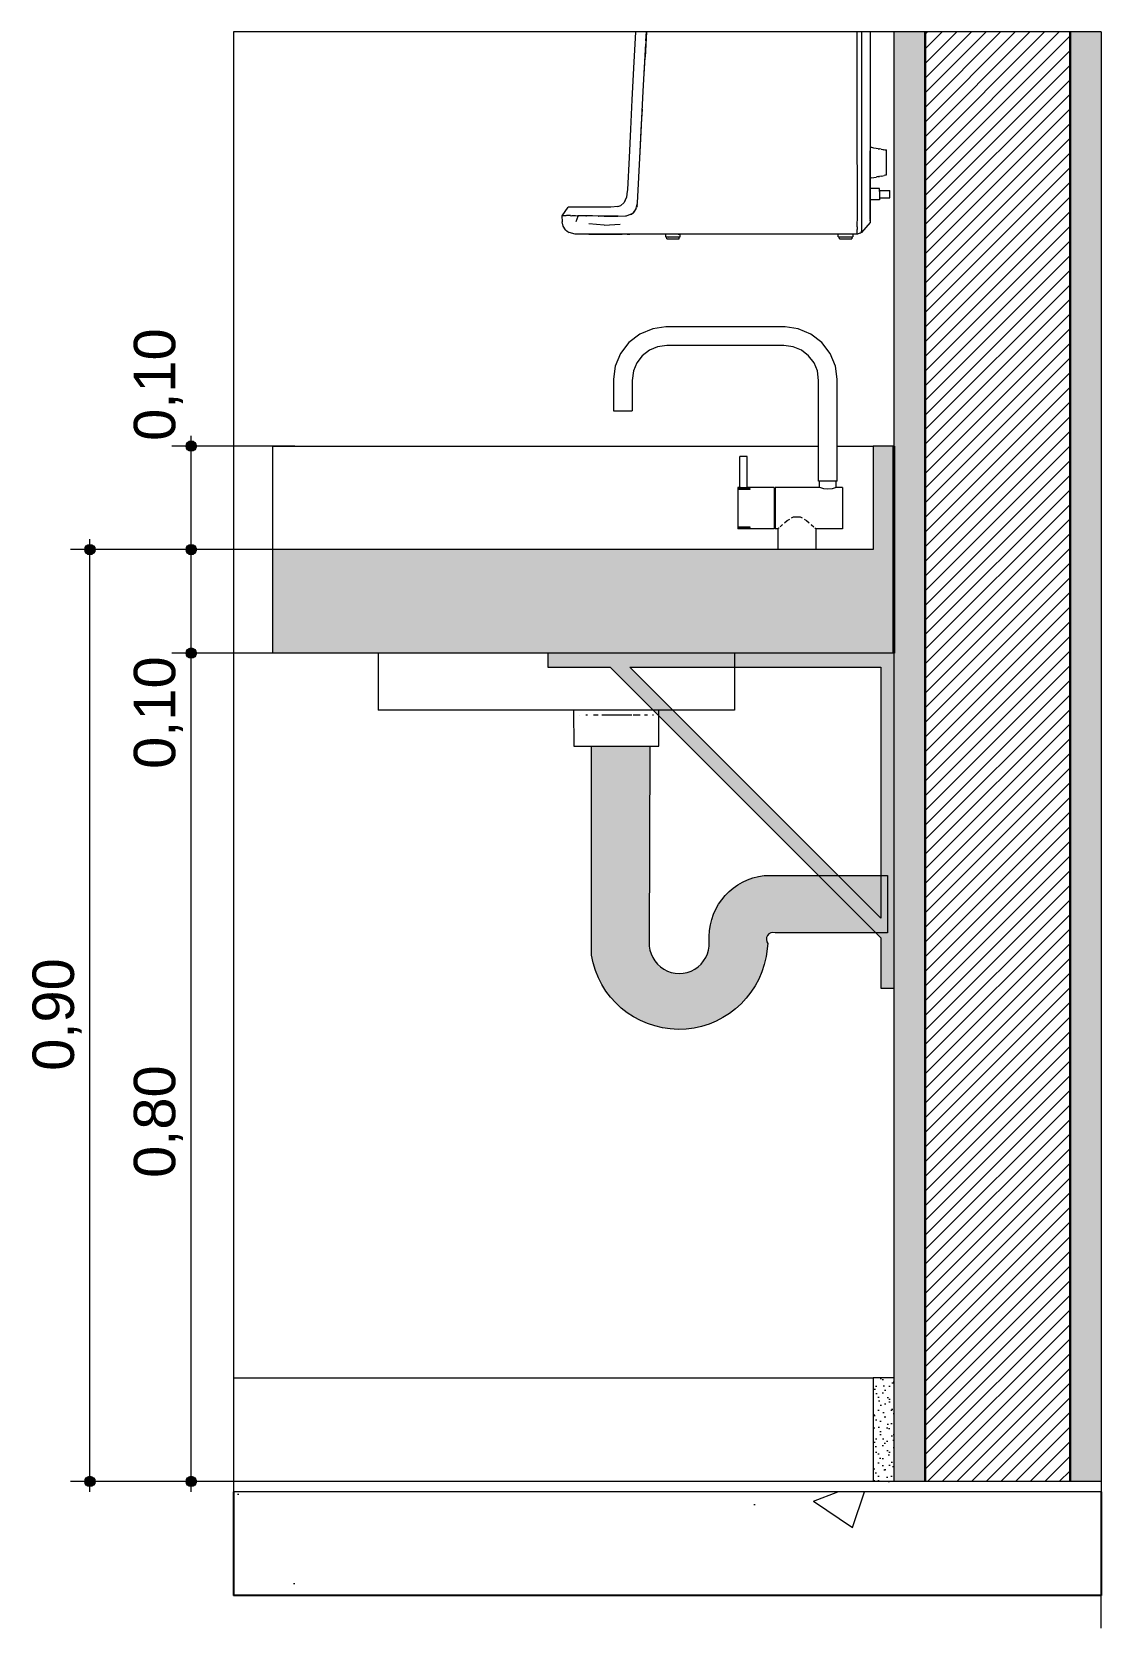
# Model space of a CAD drawing. Header units: metres. Extents: x -1.1 to 45.1, y -1 to 1.8.
# Drawn here: x 38.53 to 39.562, y -0.992 to 0.55 of the extents above; entities that cross this region are included whole.
import ezdxf

# ---------------------------------------------------------------- set-up
doc = ezdxf.new("R2010")
doc.units = ezdxf.units.M
doc.header["$MEASUREMENT"] = 0
for name, color, linetype, lineweight, true_color in [('01_BPC.205de Vista Bancada_23_COTAS EXECUTIVO.EXEC_Caneta_No__25', 7, 'Continuous', 13, 0x982312), ('01_BPC.205de Vista Bancada_23_EQUIPAMENTOS.ARQ_Caneta_No__95', 7, 'Continuous', 0, 0xaeaeae), ('01_BPC.205de Vista Bancada_23_LAJES.EST_Caneta_No__254', 7, 'Continuous', 0, 0xd1c9ad), ('01_BPC.205de Vista Bancada_23_LAJES.EST_Caneta_No__97', 7, 'Continuous', 13, 0x6b6b6b), ('01_BPC.205de Vista Bancada_23_LOUCAS-METAIS.ARQ_Caneta_No__19', 7, 'Continuous', 0, 0xe9e9e9), ('01_BPC.205de Vista Bancada_23_LOUCAS-METAIS.ARQ_Caneta_No__95', 7, 'Continuous', 0, 0xaeaeae), ('01_BPC.205de Vista Bancada_23_LOUCAS-METAIS.ARQ_Caneta_No__96', 7, 'Continuous', 0, 0xb6b6b6), ('01_BPC.205de Vista Bancada_23_LOUCAS-METAIS.ARQ_Caneta_No__97', 7, 'Continuous', 13, 0x6b6b6b), ('01_BPC.205de Vista Bancada_23_PAREDE CONSTRUIR_Caneta_No__95', 7, 'Continuous', 0, 0xaeaeae), ('01_BPC.205de Vista Bancada_23_PISO - Rodapé_Caneta_No__95', 7, 'Continuous', 0, 0xaeaeae), ('01_BPC.205de Vista Bancada_23_PISO - Rodapé_Caneta_No__97', 7, 'Continuous', 13, 0x6b6b6b)]:
    doc.layers.add(name, color=color, linetype=linetype, lineweight=lineweight, true_color=true_color)
for name, color, linetype, lineweight in [('01_BPC.205de Vista Bancada_23_LAJES.EST_Caneta_No__241', 7, 'Continuous', 13), ('01_BPC.205de Vista Bancada_23_LAJES.EST_Caneta_No__4', 7, 'Continuous', 25), ('01_BPC.205de Vista Bancada_23_LAJES.EST_Caneta_No__7', 7, 'Continuous', 13), ('01_BPC.205de Vista Bancada_23_LOUCAS-METAIS.ARQ_Caneta_No__1', 7, 'Continuous', 40), ('01_BPC.205de Vista Bancada_23_LOUCAS-METAIS.ARQ_Caneta_No__5', 7, 'Continuous', 20), ('01_BPC.205de Vista Bancada_23_PAREDE CONSTRUIR_Caneta_No__241', 7, 'Continuous', 13), ('01_BPC.205de Vista Bancada_23_PAREDE CONSTRUIR_Caneta_No__3', 7, 'Continuous', 30), ('01_BPC.205de Vista Bancada_23_PISO - Rodapé_Caneta_No__11', 7, 'Continuous', 5)]:
    doc.layers.add(name, color=color, linetype=linetype, lineweight=lineweight)
doc.layers.add('01_BPC.205de Vista Bancada_23_PAREDE CONSTRUIR', color=7, linetype='Continuous')
doc.styles.add('GENERATED_STYLE_1', font='arial.ttf')
pattern_1 = [(45, (72.161979, -0.830232), (-0.006363961, 0.006363961), [0, -0.006, 0, -0.009]), (110, (72.181979, -0.830232), (0.0084572336, 0.0030781813), [0, -0.0044, 0, -0.0076])]

msp = doc.modelspace()

# ---------------------------------------------------------------- hatches: boundary and pattern name
at = {"layer": '01_BPC.205de Vista Bancada_23_COTAS EXECUTIVO.EXEC_Caneta_No__25', "linetype": 'Continuous', "lineweight": 13, "true_color": 0x982312}
for points in [[(38.6787, 0.1498), (38.6791, 0.1479), (38.6802, 0.1462), (38.6818, 0.1451), (38.6837, 0.1448), (38.6856, 0.1451), (38.6873, 0.1462), (38.6883, 0.1479), (38.6887, 0.1498), (38.6883, 0.1517), (38.6873, 0.1533), (38.6856, 0.1544), (38.6837, 0.1548), (38.6818, 0.1544), (38.6802, 0.1533), (38.6791, 0.1517)], [(38.5809, 0.0498), (38.5813, 0.0479), (38.5824, 0.0462), (38.584, 0.0451), (38.5859, 0.0448), (38.5878, 0.0451), (38.5894, 0.0462), (38.5905, 0.0479), (38.5909, 0.0498), (38.5905, 0.0517), (38.5894, 0.0533), (38.5878, 0.0544), (38.5859, 0.0548), (38.584, 0.0544), (38.5824, 0.0533), (38.5813, 0.0517)], [(38.6787, 0.0498), (38.6791, 0.0479), (38.6802, 0.0462), (38.6818, 0.0451), (38.6837, 0.0448), (38.6856, 0.0451), (38.6873, 0.0462), (38.6883, 0.0479), (38.6887, 0.0498), (38.6883, 0.0517), (38.6873, 0.0533), (38.6856, 0.0544), (38.6837, 0.0548), (38.6818, 0.0544), (38.6802, 0.0533), (38.6791, 0.0517)], [(38.6787, -0.0502), (38.6791, -0.0521), (38.6802, -0.0538), (38.6818, -0.0549), (38.6837, -0.0552), (38.6856, -0.0549), (38.6873, -0.0538), (38.6883, -0.0521), (38.6887, -0.0502), (38.6883, -0.0483), (38.6873, -0.0467), (38.6856, -0.0456), (38.6837, -0.0452), (38.6818, -0.0456), (38.6802, -0.0467), (38.6791, -0.0483)], [(38.5809, -0.8502), (38.5813, -0.8521), (38.5824, -0.8538), (38.584, -0.8549), (38.5859, -0.8552), (38.5878, -0.8549), (38.5894, -0.8538), (38.5905, -0.8521), (38.5909, -0.8502), (38.5905, -0.8483), (38.5894, -0.8467), (38.5878, -0.8456), (38.5859, -0.8452), (38.584, -0.8456), (38.5824, -0.8467), (38.5813, -0.8483)], [(38.6787, -0.8502), (38.6791, -0.8521), (38.6802, -0.8538), (38.6818, -0.8549), (38.6837, -0.8552), (38.6856, -0.8549), (38.6873, -0.8538), (38.6883, -0.8521), (38.6887, -0.8502), (38.6883, -0.8483), (38.6873, -0.8467), (38.6856, -0.8456), (38.6837, -0.8452), (38.6818, -0.8456), (38.6802, -0.8467), (38.6791, -0.8483)]]:
    msp.add_hatch(color=24, dxfattribs=at).paths.add_polyline_path(points)
at = {"layer": '01_BPC.205de Vista Bancada_23_LAJES.EST_Caneta_No__254', "linetype": 'Continuous', "lineweight": 0, "true_color": 0xd1c9ad}
h = msp.add_hatch(dxfattribs=at)
h.set_pattern_fill('Haie_OD_0017', color=9, style=0, pattern_type=2)
h.set_pattern_definition([(45, (72.16198, -0.35023), (-0.159099, 0.159099), [0, -0.15, 0, -0.225]), (110, (72.66198, -0.35023), (0.2114308, 0.0769545), [0, -0.11, 0, -0.19])])
h.paths.add_polyline_path([(38.7244, -0.8602), (39.5623, -0.8602), (39.5623, -0.8502), (38.7244, -0.8502)])
at = {"layer": '01_BPC.205de Vista Bancada_23_LAJES.EST_Caneta_No__97', "linetype": 'Continuous', "lineweight": 13, "true_color": 0x6b6b6b}
h = msp.add_hatch(dxfattribs=at)
h.set_pattern_fill('AR_CONC_0017', color=251, style=0, pattern_type=2)
h.set_pattern_definition([(50, (72.162, -0.85023), (-0.546554, 0.047817), [0.05715, -0.62865]), (355, (72.162, -0.85023), (-0.10573, 0.573171), [0.04572, -0.502922]), (100.4514, (72.2075, -0.8542), (0.440824, 0.525353), [0.04857, -0.534271]), (46.1842, (72.162, -0.6978), (-0.813237, 0.126127), [0.085725, -0.942975]), (96.6356, (72.22975, -0.70834), (0.712212, 0.742278), [0.072855, -0.801407]), (351.1842, (72.162, -0.6978), (0.712212, 0.742278), [0.06858, -0.75438]), (21, (72.2382, -0.73593), (-0.454843, 0.3067956), [0.05715, -0.62865]), (326, (72.2382, -0.73593), (0.185406, 0.552564), [0.04572, -0.50292]), (71.4514, (72.2761, -0.7615), (0.640249, 0.245768), [0.04857, -0.53427]), (37.5, (72.16198, -0.85023), (0.0092658, 0.2536651), [0, -0.496824, 0, -0.51054, 0, -0.504825]), (7.5, (72.16198, -0.85023), (0.200459, 0.3005417), [0, -0.291084, 0, -0.485394, 0, -0.192405]), (327.5, (71.99205, -0.85023), (-0.4067718, 0.0171862), [0, -0.1905, 0, -0.59436, 0, -0.78867]), (317.5, (71.91585, -0.85023), (0.4443875, 0.0762795), [0, -0.24765, 0, -0.394716, 0, -0.56007])])
h.paths.add_polyline_path([(38.7244, -0.8602), (38.7244, -0.9602), (39.5623, -0.9602), (39.5623, -0.8602)])
at = {"layer": '01_BPC.205de Vista Bancada_23_LOUCAS-METAIS.ARQ_Caneta_No__19', "linetype": 'Continuous', "lineweight": 0, "true_color": 0x747474}
msp.add_hatch(color=8, dxfattribs=at).paths.add_polyline_path([(39.0702, -0.3418, 0.84251), (39.2388, -0.3432), (39.2405, -0.3307, -0.731296), (39.2475, -0.3202), (39.3562, -0.3202), (39.3562, -0.2648), (39.2488, -0.2648), (39.237, -0.2649, 0.37921), (39.184, -0.3237), (39.184, -0.3291, -1.047804), (39.1259, -0.3291), (39.1267, -0.1402), (39.0702, -0.1405)])
at = {"layer": '01_BPC.205de Vista Bancada_23_LOUCAS-METAIS.ARQ_Caneta_No__95', "linetype": 'Continuous', "lineweight": 0, "true_color": 0x797979}
h = msp.add_hatch(color=8, dxfattribs=at)
h.paths.add_polyline_path([(39.3626, -0.0638), (39.3626, -0.0502), (39.0281, -0.0502), (39.0281, -0.0638), (39.0881, -0.0638), (39.3495, -0.3252), (39.3495, -0.3738), (39.3626, -0.3738)])
h.paths.add_polyline_path([(39.3495, -0.0638), (39.3495, -0.306), (39.1073, -0.0638)], flags=0)
at = {"layer": '01_BPC.205de Vista Bancada_23_LOUCAS-METAIS.ARQ_Caneta_No__97', "linetype": 'Continuous', "lineweight": 13, "true_color": 0x6b6b6b}
h = msp.add_hatch(dxfattribs=at)
h.set_pattern_fill('cut_stone_0017', color=251, style=0, pattern_type=2)
h.set_pattern_definition(pattern_1)
h.paths.add_polyline_path([(38.7623, 0.0498), (38.7623, -0.0502), (39.3623, -0.0502), (39.3623, 0.1498), (39.3423, 0.1498), (39.3423, 0.0498)])
at = {"layer": '01_BPC.205de Vista Bancada_23_PAREDE CONSTRUIR', "linetype": 'Continuous', "lineweight": 0, "true_color": 0xffffff}
for points in [[(39.3923, 0.5498), (39.3623, 0.5498), (39.3623, -0.8502), (39.3923, -0.8502)], [(39.5323, 0.5498), (39.5323, -0.8502), (39.5623, -0.8502), (39.5623, 0.5498)]]:
    msp.add_hatch(color=7, dxfattribs=at).paths.add_polyline_path(points)
at = {"layer": '01_BPC.205de Vista Bancada_23_PAREDE CONSTRUIR', "linetype": 'Continuous', "lineweight": 0, "true_color": 0x000000}
h = msp.add_hatch(dxfattribs=at)
h.set_pattern_fill('common_brick_0017', color=18, style=0, pattern_type=2)
h.set_pattern_definition([(45, (72.161979, -0.850232), (-0.0070710678, 0.0070710678), [])])
h.paths.add_polyline_path([(39.5323, 0.5498), (39.3923, 0.5498), (39.3923, -0.8502), (39.5323, -0.8502)])
at = {"layer": '01_BPC.205de Vista Bancada_23_PISO - Rodapé_Caneta_No__97', "linetype": 'Continuous', "lineweight": 13, "true_color": 0x6b6b6b}
h = msp.add_hatch(dxfattribs=at)
h.set_pattern_fill('cut_stone_0017', color=251, style=0, pattern_type=2)
h.set_pattern_definition(pattern_1)
h.paths.add_polyline_path([(39.3423, -0.7502), (39.3423, -0.8502), (39.3623, -0.8502), (39.3623, -0.7502)])

# ---------------------------------------------------------------- linework, layer by layer
at = {"layer": '01_BPC.205de Vista Bancada_23_COTAS EXECUTIVO.EXEC_Caneta_No__25', "color": 24, "linetype": 'Continuous', "lineweight": 13, "ltscale": 1000, "true_color": 0x982312}
for p, q in [((38.6837, 0.1548), (38.6837, 0.1598)), ((38.6787, 0.1498), (38.665, 0.1498)), ((38.6837, 0.0548), (38.6837, 0.1448)), ((38.7837, 0.1498), (38.6887, 0.1498)), ((38.5809, 0.0498), (38.5672, 0.0498)), ((38.5859, 0.0548), (38.5859, 0.0598)), ((38.6859, 0.0498), (38.5909, 0.0498)), ((38.6787, 0.0498), (38.665, 0.0498)), ((38.7837, 0.0498), (38.6887, 0.0498)), ((38.5859, -0.8452), (38.5859, 0.0448)), ((38.6837, -0.0452), (38.6837, 0.0448)), ((38.6787, -0.0502), (38.665, -0.0502)), ((38.6837, -0.8452), (38.6837, -0.0552)), ((38.7837, -0.0502), (38.6887, -0.0502)), ((38.5809, -0.8502), (38.5672, -0.8502)), ((38.5859, -0.8602), (38.5859, -0.8552)), ((38.6859, -0.8502), (38.5909, -0.8502)), ((38.6787, -0.8502), (38.665, -0.8502)), ((38.6837, -0.8602), (38.6837, -0.8552)), ((38.7837, -0.8502), (38.6887, -0.8502))]:
    msp.add_line(p, q, dxfattribs=at)
for centre in [(38.6837, 0.1498), (38.5859, 0.0498), (38.6837, 0.0498), (38.6837, -0.0502), (38.5859, -0.8502), (38.6837, -0.8502)]:
    msp.add_circle(centre, 0.005, dxfattribs=at)
at = {"layer": '01_BPC.205de Vista Bancada_23_EQUIPAMENTOS.ARQ_Caneta_No__95', "color": 253, "linetype": 'Continuous', "lineweight": 0, "ltscale": 1000, "true_color": 0xaeaeae}
for p, q in [((39.1127, 0.5498), (39.1109, 0.5149)), ((39.1147, 0.5498), (39.1127, 0.5498)), ((39.1233, 0.5498), (39.1147, 0.5498)), ((39.1233, 0.5498), (39.122, 0.5254)), ((39.1228, 0.5411), (39.1233, 0.5498)), ((39.1233, 0.5498), (39.1233, 0.5498)), ((39.1307, 0.5498), (39.1233, 0.5498)), ((39.1338, 0.5498), (39.1307, 0.5498)), ((39.1419, 0.5498), (39.1338, 0.5498)), ((39.1454, 0.5498), (39.1419, 0.5498)), ((39.1479, 0.5498), (39.1454, 0.5498)), ((39.1564, 0.5498), (39.1479, 0.5498)), ((39.1682, 0.5498), (39.1564, 0.5498)), ((39.1694, 0.5498), (39.1682, 0.5498)), ((39.1742, 0.5498), (39.1694, 0.5498)), ((39.1927, 0.5498), (39.1742, 0.5498)), ((39.2391, 0.5498), (39.1927, 0.5498)), ((39.2875, 0.5498), (39.2391, 0.5498)), ((39.3204, 0.5498), (39.2875, 0.5498)), ((39.3268, 0.5498), (39.3204, 0.5498)), ((39.3268, 0.5407), (39.3268, 0.5498)), ((39.3273, 0.5498), (39.3268, 0.5498)), ((39.3269, 0.4739), (39.3268, 0.5407)), ((39.3309, 0.5498), (39.3273, 0.5498)), ((39.3309, 0.5498), (39.3309, 0.5446)), ((39.3392, 0.5498), (39.3309, 0.5498)), ((39.3309, 0.5446), (39.331, 0.4834)), ((39.3394, 0.5498), (39.3392, 0.5498)), ((39.3394, 0.5498), (39.3394, 0.5487)), ((39.3394, 0.5487), (39.3394, 0.444)), ((39.12, 0.4924), (39.1227, 0.5384)), ((39.1211, 0.5091), (39.122, 0.5254)), ((39.1109, 0.5149), (39.1093, 0.4843)), ((39.1093, 0.4843), (39.1079, 0.4557)), ((39.1175, 0.44), (39.12, 0.4924)), ((39.331, 0.4834), (39.331, 0.3683)), ((39.1186, 0.461), (39.1194, 0.4753)), ((39.3272, 0.3692), (39.3269, 0.4739)), ((39.1079, 0.4557), (39.1065, 0.4285)), ((39.1169, 0.428), (39.1186, 0.461)), ((39.1146, 0.3846), (39.1175, 0.44)), ((39.3394, 0.444), (39.3394, 0.4382)), ((39.3394, 0.444), (39.3394, 0.3739)), ((39.3408, 0.438), (39.3394, 0.4382)), ((39.3394, 0.4085), (39.3394, 0.435)), ((39.343, 0.4376), (39.3408, 0.438)), ((39.345, 0.4372), (39.343, 0.4376)), ((39.347, 0.4369), (39.345, 0.4372)), ((39.347, 0.4369), (39.345, 0.4372)), ((39.347, 0.4369), (39.3482, 0.4367)), ((39.3499, 0.4364), (39.3482, 0.4367)), ((39.3499, 0.4364), (39.3514, 0.4361)), ((39.3514, 0.4361), (39.3523, 0.4359)), ((39.3534, 0.4357), (39.3523, 0.4359)), ((39.3543, 0.4356), (39.3534, 0.4357)), ((39.3547, 0.4355), (39.3543, 0.4356)), ((39.3547, 0.4355), (39.3547, 0.4355)), ((39.3547, 0.4355), (39.3547, 0.4355)), ((39.3547, 0.4355), (39.3547, 0.4355)), ((39.3547, 0.4355), (39.3547, 0.4355)), ((39.3547, 0.4355), (39.3547, 0.4114)), ((39.3547, 0.4355), (39.3547, 0.4355)), ((39.1065, 0.4285), (39.1049, 0.3977)), ((39.1146, 0.3846), (39.1169, 0.428)), ((39.3408, 0.4088), (39.3394, 0.4085)), ((39.3394, 0.3691), (39.3394, 0.4085)), ((39.3408, 0.4088), (39.343, 0.4092)), ((39.343, 0.4092), (39.3452, 0.4096)), ((39.3471, 0.41), (39.3452, 0.4096)), ((39.3471, 0.41), (39.3483, 0.4102)), ((39.3501, 0.4105), (39.3483, 0.4102)), ((39.3501, 0.4105), (39.3514, 0.4108)), ((39.3514, 0.4108), (39.3527, 0.411)), ((39.354, 0.4113), (39.3527, 0.411)), ((39.3547, 0.4114), (39.354, 0.4113)), ((39.3547, 0.4114), (39.3547, 0.4114)), ((39.3547, 0.4114), (39.3547, 0.4114)), ((39.3547, 0.4114), (39.3547, 0.4114)), ((39.3547, 0.4114), (39.3547, 0.4114)), ((39.3547, 0.4114), (39.3547, 0.4114)), ((39.3547, 0.4114), (39.3547, 0.4114)), ((39.1028, 0.3871), (39.1014, 0.3848)), ((39.1028, 0.3871), (39.1039, 0.3897)), ((39.1028, 0.3871), (39.1028, 0.3871)), ((39.1045, 0.3935), (39.1039, 0.3897)), ((39.1049, 0.3977), (39.1045, 0.3935)), ((39.3483, 0.3985), (39.3394, 0.3986)), ((39.3483, 0.3875), (39.3394, 0.3875)), ((39.3483, 0.3977), (39.3483, 0.3985)), ((39.3483, 0.3955), (39.3483, 0.3977)), ((39.3483, 0.3965), (39.3483, 0.3977)), ((39.3483, 0.3965), (39.3583, 0.3966)), ((39.3483, 0.3962), (39.3483, 0.3965)), ((39.3483, 0.3955), (39.3483, 0.3915)), ((39.3483, 0.3915), (39.3483, 0.3883)), ((39.3483, 0.3894), (39.3583, 0.3895)), ((39.3483, 0.3883), (39.3483, 0.3875)), ((39.3583, 0.396), (39.3583, 0.3966)), ((39.3583, 0.3941), (39.3583, 0.396)), ((39.3583, 0.3914), (39.3583, 0.3941)), ((39.3583, 0.3914), (39.3583, 0.3915)), ((39.3583, 0.3899), (39.3583, 0.3914)), ((39.3583, 0.3895), (39.3583, 0.3899)), ((39.0418, 0.3722), (39.0417, 0.3721)), ((39.0417, 0.3721), (39.0418, 0.3665)), ((39.0418, 0.3721), (39.0477, 0.3806)), ((39.0418, 0.3722), (39.0418, 0.3722)), ((39.0419, 0.3721), (39.0418, 0.3721)), ((39.0421, 0.3721), (39.0418, 0.3721)), ((39.0426, 0.3722), (39.0421, 0.3722)), ((39.0431, 0.3722), (39.0426, 0.3722)), ((39.0433, 0.3722), (39.0431, 0.3722)), ((39.045, 0.3723), (39.0433, 0.3722)), ((39.0453, 0.3723), (39.0448, 0.3723)), ((39.0455, 0.3723), (39.0453, 0.3723)), ((39.046, 0.3724), (39.0455, 0.3723)), ((39.0484, 0.3724), (39.046, 0.3724)), ((39.0486, 0.3806), (39.0477, 0.3806)), ((39.0487, 0.3724), (39.0477, 0.3724)), ((39.0487, 0.3724), (39.0484, 0.3724)), ((39.0506, 0.3806), (39.0486, 0.3806)), ((39.0495, 0.3724), (39.0487, 0.3724)), ((39.0498, 0.3724), (39.0495, 0.3724)), ((39.0495, 0.3724), (39.0512, 0.3723)), ((39.054, 0.3806), (39.0506, 0.3806)), ((39.0519, 0.3722), (39.0511, 0.3723)), ((39.053, 0.3721), (39.0519, 0.3722)), ((39.053, 0.3721), (39.0531, 0.3721)), ((39.0547, 0.3721), (39.0531, 0.3721)), ((39.0568, 0.3806), (39.054, 0.3806)), ((39.0565, 0.3719), (39.0543, 0.3721)), ((39.0553, 0.3667), (39.0574, 0.3719)), ((39.0568, 0.3719), (39.0563, 0.3719)), ((39.0563, 0.3719), (39.0565, 0.3719)), ((39.0574, 0.3719), (39.0567, 0.372)), ((39.0617, 0.3805), (39.0568, 0.3806)), ((39.0614, 0.3721), (39.0573, 0.372)), ((39.061, 0.372), (39.0574, 0.3719)), ((39.0638, 0.3721), (39.0614, 0.3721)), ((39.0691, 0.3806), (39.0617, 0.3805)), ((39.0631, 0.3806), (39.0617, 0.3806)), ((39.0649, 0.3721), (39.0637, 0.3721)), ((39.0713, 0.372), (39.0649, 0.3721)), ((39.0649, 0.3721), (39.0653, 0.3721)), ((39.0664, 0.3721), (39.0656, 0.3721)), ((39.0766, 0.3718), (39.0664, 0.3721)), ((39.0889, 0.3806), (39.0691, 0.3806)), ((39.0959, 0.3718), (39.0766, 0.3718)), ((39.0766, 0.3718), (39.077, 0.3718)), ((39.0826, 0.3717), (39.0784, 0.3718)), ((39.0826, 0.3717), (39.0957, 0.3717)), ((39.0955, 0.3812), (39.0889, 0.3806)), ((39.0889, 0.3806), (39.089, 0.3806)), ((39.0955, 0.3812), (39.0986, 0.3822)), ((39.0955, 0.3812), (39.0955, 0.3812)), ((39.0957, 0.3717), (39.104, 0.3723)), ((39.0986, 0.3822), (39.1014, 0.3848)), ((39.1032, 0.3723), (39.1043, 0.3725)), ((39.104, 0.3723), (39.1095, 0.3744)), ((39.1078, 0.3735), (39.1088, 0.3738)), ((39.1088, 0.3738), (39.1107, 0.3753)), ((39.1098, 0.3746), (39.1104, 0.3748)), ((39.1106, 0.3752), (39.1104, 0.3748)), ((39.1107, 0.3753), (39.1129, 0.3783)), ((39.1132, 0.3797), (39.111, 0.3758)), ((39.1129, 0.3783), (39.1146, 0.3846)), ((39.1144, 0.3818), (39.1136, 0.3803)), ((39.1144, 0.3818), (39.1145, 0.3837)), ((39.3394, 0.3739), (39.3394, 0.3686)), ((39.0427, 0.3621), (39.0418, 0.3665)), ((39.0452, 0.3585), (39.0427, 0.3621)), ((39.0452, 0.3585), (39.0466, 0.3574)), ((39.0466, 0.3574), (39.0486, 0.3559)), ((39.0544, 0.3546), (39.0486, 0.3559)), ((39.0676, 0.3546), (39.0544, 0.3546)), ((39.0726, 0.3546), (39.0628, 0.3546)), ((39.0824, 0.3631), (39.0676, 0.3645)), ((39.0676, 0.3546), (39.086, 0.3546)), ((39.0726, 0.3546), (39.086, 0.3546)), ((39.1292, 0.3546), (39.0726, 0.3546)), ((39.0824, 0.3631), (39.0979, 0.364)), ((39.086, 0.3546), (39.0997, 0.3546)), ((39.1046, 0.3546), (39.1072, 0.3546)), ((39.1417, 0.3546), (39.1292, 0.3546)), ((39.2446, 0.3546), (39.1292, 0.3546)), ((39.1419, 0.3546), (39.1417, 0.3546)), ((39.1417, 0.3546), (39.1417, 0.3518)), ((39.1437, 0.3546), (39.1419, 0.3546)), ((39.1444, 0.3546), (39.1437, 0.3546)), ((39.1464, 0.3546), (39.1444, 0.3546)), ((39.1496, 0.3546), (39.1464, 0.3546)), ((39.1515, 0.3546), (39.1496, 0.3546)), ((39.1517, 0.3546), (39.1515, 0.3546)), ((39.1518, 0.3546), (39.1517, 0.3546)), ((39.1539, 0.3546), (39.1518, 0.3546)), ((39.1557, 0.3546), (39.1539, 0.3546)), ((39.1539, 0.3546), (39.1546, 0.3546)), ((39.1546, 0.3546), (39.1557, 0.3546)), ((39.1557, 0.3546), (39.156, 0.3546)), ((39.1559, 0.3518), (39.156, 0.3546)), ((39.3084, 0.3545), (39.156, 0.3546)), ((39.327, 0.3546), (39.2446, 0.3546)), ((39.3084, 0.3518), (39.3084, 0.3546)), ((39.3177, 0.3546), (39.3155, 0.3546)), ((39.3205, 0.3546), (39.3177, 0.3546)), ((39.3227, 0.3546), (39.3226, 0.3518)), ((39.3267, 0.3646), (39.3272, 0.3692)), ((39.3268, 0.3615), (39.3267, 0.3646)), ((39.3268, 0.3615), (39.3268, 0.3588)), ((39.3269, 0.3569), (39.3268, 0.3588)), ((39.3269, 0.3555), (39.3269, 0.3569)), ((39.327, 0.3546), (39.3269, 0.3555)), ((39.3271, 0.3546), (39.3269, 0.3545)), ((39.331, 0.356), (39.327, 0.3546)), ((39.3304, 0.3557), (39.3271, 0.3546)), ((39.3291, 0.3553), (39.3304, 0.3557)), ((39.331, 0.356), (39.3304, 0.3557)), ((39.331, 0.3683), (39.3308, 0.3608)), ((39.3308, 0.3608), (39.3309, 0.3574)), ((39.3309, 0.356), (39.3309, 0.3574)), ((39.3309, 0.356), (39.331, 0.356)), ((39.3394, 0.3657), (39.331, 0.356)), ((39.3392, 0.3655), (39.3394, 0.3657)), ((39.3394, 0.3691), (39.3394, 0.3686)), ((39.3394, 0.3678), (39.3394, 0.3686)), ((39.3394, 0.3686), (39.3394, 0.3672)), ((39.3394, 0.3672), (39.3394, 0.3678)), ((39.3394, 0.3672), (39.3394, 0.3657)), ((39.3394, 0.3657), (39.3394, 0.3657)), ((39.1417, 0.3518), (39.1421, 0.3518)), ((39.1421, 0.3518), (39.1439, 0.3518)), ((39.1421, 0.3518), (39.1444, 0.3517)), ((39.1429, 0.3498), (39.1428, 0.3518)), ((39.1429, 0.3498), (39.1447, 0.3498)), ((39.1439, 0.3518), (39.1468, 0.3518)), ((39.1444, 0.3517), (39.1468, 0.3518)), ((39.1447, 0.3498), (39.148, 0.3498)), ((39.1468, 0.3518), (39.1498, 0.3518)), ((39.148, 0.3498), (39.1487, 0.3498)), ((39.1487, 0.3498), (39.1507, 0.3498)), ((39.1498, 0.3518), (39.1519, 0.3518)), ((39.1507, 0.3498), (39.1513, 0.3498)), ((39.1513, 0.3498), (39.1533, 0.3498)), ((39.1519, 0.3518), (39.1541, 0.3518)), ((39.1533, 0.3498), (39.1547, 0.3498)), ((39.1541, 0.3518), (39.1558, 0.3518)), ((39.1547, 0.3498), (39.1549, 0.3498)), ((39.1549, 0.3498), (39.1549, 0.3518)), ((39.1549, 0.3498), (39.1549, 0.3498)), ((39.1558, 0.3518), (39.1559, 0.3518)), ((39.1559, 0.3518), (39.1559, 0.3518)), ((39.3084, 0.3518), (39.3099, 0.3518)), ((39.3084, 0.3518), (39.3084, 0.3518)), ((39.3096, 0.3498), (39.3095, 0.3518)), ((39.3095, 0.3518), (39.3099, 0.3518)), ((39.3096, 0.3498), (39.3114, 0.3498)), ((39.3096, 0.3498), (39.3096, 0.3498)), ((39.3096, 0.3498), (39.3096, 0.3498)), ((39.3099, 0.3518), (39.3125, 0.3518)), ((39.3114, 0.3498), (39.312, 0.3498)), ((39.312, 0.3498), (39.3138, 0.3498)), ((39.3125, 0.3518), (39.3134, 0.3518)), ((39.3134, 0.3518), (39.3136, 0.3518)), ((39.3136, 0.3518), (39.3149, 0.3518)), ((39.3138, 0.3498), (39.3166, 0.3498)), ((39.3149, 0.3518), (39.3181, 0.3518)), ((39.3166, 0.3498), (39.32, 0.3498)), ((39.3181, 0.3518), (39.3208, 0.3518)), ((39.32, 0.3498), (39.3215, 0.3498)), ((39.3208, 0.3518), (39.3225, 0.3518)), ((39.3215, 0.3518), (39.3215, 0.3498)), ((39.3226, 0.3518), (39.3226, 0.3518)), ((39.3226, 0.3518), (39.3226, 0.3518)), ((39.3269, 0.3545), (39.3227, 0.3545))]:
    msp.add_line(p, q, dxfattribs=at)
msp.add_point((39.3547, 0.4355), dxfattribs=at)
msp.add_point((39.3547, 0.4355), dxfattribs=at)
at = {"layer": '01_BPC.205de Vista Bancada_23_LAJES.EST_Caneta_No__241', "color": 7, "linetype": 'Continuous', "lineweight": 13, "ltscale": 1000}
msp.add_line((39.5623, -0.9918), (39.5623, -0.9602), dxfattribs=at)
at = {"layer": '01_BPC.205de Vista Bancada_23_LAJES.EST_Caneta_No__4', "color": 7, "linetype": 'Continuous', "lineweight": 25, "ltscale": 1000}
for p, q in [((38.7244, -0.8602), (38.7244, -0.9602)), ((39.5623, -0.8602), (39.5623, -0.8652)), ((39.5623, -0.8652), (39.5623, -0.9602)), ((39.5623, -0.9602), (38.7244, -0.9602))]:
    msp.add_line(p, q, dxfattribs=at)
at = {"layer": '01_BPC.205de Vista Bancada_23_LAJES.EST_Caneta_No__7', "color": 7, "linetype": 'Continuous', "lineweight": 13, "ltscale": 1000}
for p, q in [((38.7244, -0.8502), (38.7244, -0.8602)), ((39.3423, -0.8502), (38.7244, -0.8502)), ((39.5623, -0.8602), (38.7244, -0.8602)), ((39.5623, -0.8502), (39.5623, -0.8602))]:
    msp.add_line(p, q, dxfattribs=at)
at = {"layer": '01_BPC.205de Vista Bancada_23_LAJES.EST_Caneta_No__7', "color": 7, "linetype": 'Continuous', "lineweight": 13, "ltscale": 1000, "flags": 128}
msp.add_lwpolyline([(39.5623, -0.8502), (39.5323, -0.8502), (39.3923, -0.8502), (39.3623, -0.8502), (39.3423, -0.8502)], dxfattribs=at)
at = {"layer": '01_BPC.205de Vista Bancada_23_LOUCAS-METAIS.ARQ_Caneta_No__1', "color": 7, "linetype": 'Continuous', "lineweight": 40, "ltscale": 1000}
msp.add_line((39.3623, 0.1498), (39.3623, -0.0502), dxfattribs=at)
at = {"layer": '01_BPC.205de Vista Bancada_23_LOUCAS-METAIS.ARQ_Caneta_No__5', "color": 7, "linetype": 'Continuous', "lineweight": 20, "ltscale": 1000, "flags": 128}
for points in [[(39.3626, -0.0638), (39.3626, -0.0502), (39.0281, -0.0502), (39.0281, -0.0638), (39.0881, -0.0638), (39.3495, -0.3252), (39.3495, -0.3738), (39.3626, -0.3738)], [(39.3495, -0.0638), (39.3495, -0.306), (39.1073, -0.0638)]]:
    msp.add_lwpolyline(points, close=True, dxfattribs=at)
msp.add_lwpolyline([(39.0702, -0.3418), (39.0702, -0.1405), (39.1267, -0.1402), (39.1259, -0.3291, 1.047804), (39.184, -0.3291), (39.184, -0.3237, -0.37921), (39.237, -0.2649), (39.2488, -0.2648), (39.3562, -0.2648), (39.3562, -0.3202), (39.2475, -0.3202, 0.731296), (39.2405, -0.3307), (39.2388, -0.3432, -0.84251)], format="xyb", close=True, dxfattribs=at)
at = {"layer": '01_BPC.205de Vista Bancada_23_LOUCAS-METAIS.ARQ_Caneta_No__95', "color": 253, "linetype": 'Continuous', "lineweight": 0, "ltscale": 1000, "true_color": 0xaeaeae}
for p, q in [((39.1293, 0.2631), (39.117, 0.258)), ((39.142, 0.2648), (39.1293, 0.2631)), ((39.2571, 0.2648), (39.142, 0.2648)), ((39.2698, 0.2631), (39.2571, 0.2648)), ((39.2821, 0.258), (39.2698, 0.2631)), ((39.1064, 0.2499), (39.0983, 0.2393)), ((39.117, 0.258), (39.1064, 0.2499)), ((39.1431, 0.2468), (39.134, 0.2456)), ((39.256, 0.2468), (39.1431, 0.2468)), ((39.2651, 0.2456), (39.256, 0.2468)), ((39.2927, 0.2499), (39.2821, 0.258)), ((39.3008, 0.2393), (39.2927, 0.2499)), ((39.0983, 0.2393), (39.0932, 0.227)), ((39.1193, 0.237), (39.114, 0.2302)), ((39.1261, 0.2423), (39.1193, 0.237)), ((39.134, 0.2456), (39.1261, 0.2423)), ((39.273, 0.2423), (39.2651, 0.2456)), ((39.2798, 0.237), (39.273, 0.2423)), ((39.2851, 0.2302), (39.2798, 0.237)), ((39.3059, 0.227), (39.3008, 0.2393)), ((39.0932, 0.227), (39.0915, 0.2144)), ((39.1107, 0.2223), (39.1095, 0.2132)), ((39.114, 0.2302), (39.1107, 0.2223)), ((39.2883, 0.2223), (39.2851, 0.2302)), ((39.2895, 0.2132), (39.2883, 0.2223)), ((39.3075, 0.2144), (39.3059, 0.227)), ((39.0915, 0.2144), (39.0915, 0.1838)), ((39.1095, 0.2132), (39.1095, 0.1838)), ((39.2895, 0.1158), (39.2895, 0.2132)), ((39.3075, 0.1158), (39.3075, 0.2144)), ((39.0915, 0.1838), (39.0927, 0.1838)), ((39.0927, 0.1838), (39.0959, 0.1838)), ((39.0959, 0.1838), (39.1004, 0.1838)), ((39.1004, 0.1838), (39.1049, 0.1838)), ((39.1049, 0.1838), (39.1083, 0.1838)), ((39.1083, 0.1838), (39.1095, 0.1838)), ((38.7626, 0.1498), (39.2895, 0.1498)), ((38.7626, 0.0498), (38.7626, 0.1498)), ((39.214, 0.1398), (39.2135, 0.1398)), ((39.2135, 0.1098), (39.2135, 0.1398)), ((39.2153, 0.1398), (39.214, 0.1398)), ((39.217, 0.1398), (39.2153, 0.1398)), ((39.2188, 0.1398), (39.217, 0.1398)), ((39.2201, 0.1398), (39.2188, 0.1398)), ((39.2205, 0.1398), (39.2201, 0.1398)), ((39.2205, 0.1098), (39.2205, 0.1398)), ((39.3075, 0.1498), (39.3423, 0.1498)), ((39.2135, 0.1098), (39.2115, 0.1098)), ((39.2115, 0.1098), (39.2115, 0.1086)), ((39.2235, 0.1086), (39.2115, 0.1086)), ((39.2115, 0.1086), (39.2115, 0.1082)), ((39.2115, 0.1082), (39.2115, 0.1071)), ((39.2115, 0.1082), (39.2235, 0.1082)), ((39.214, 0.1097), (39.2135, 0.1098)), ((39.2153, 0.1095), (39.214, 0.1097)), ((39.217, 0.1095), (39.2153, 0.1095)), ((39.2188, 0.1095), (39.217, 0.1095)), ((39.2201, 0.1097), (39.2188, 0.1095)), ((39.2205, 0.1098), (39.2201, 0.1097)), ((39.2465, 0.1098), (39.2205, 0.1098)), ((39.2235, 0.1082), (39.2235, 0.1086)), ((39.2465, 0.1098), (39.2465, 0.1071)), ((39.2475, 0.1098), (39.2475, 0.1086)), ((39.2905, 0.1098), (39.2475, 0.1098)), ((39.2475, 0.1086), (39.2475, 0.1051)), ((39.2908, 0.1158), (39.2895, 0.1158)), ((39.2905, 0.1098), (39.2905, 0.1158)), ((39.2916, 0.1094), (39.2905, 0.1098)), ((39.294, 0.1158), (39.2908, 0.1158)), ((39.2945, 0.1085), (39.2916, 0.1094)), ((39.2985, 0.1158), (39.294, 0.1158)), ((39.2985, 0.1081), (39.2945, 0.1085)), ((39.2945, 0.1085), (39.2945, 0.1085)), ((39.303, 0.1158), (39.2985, 0.1158)), ((39.3025, 0.1085), (39.2985, 0.1081)), ((39.3027, 0.1086), (39.3025, 0.1085)), ((39.3055, 0.1094), (39.3027, 0.1086)), ((39.3063, 0.1158), (39.303, 0.1158)), ((39.3065, 0.1098), (39.3055, 0.1094)), ((39.3075, 0.1158), (39.3063, 0.1158)), ((39.3065, 0.1098), (39.3065, 0.1158)), ((39.3125, 0.1098), (39.3065, 0.1098)), ((39.3125, 0.1098), (39.3125, 0.1086)), ((39.3125, 0.1086), (39.3125, 0.1051)), ((39.2115, 0.1071), (39.2115, 0.0998)), ((39.2115, 0.0998), (39.2115, 0.0898)), ((39.2465, 0.1071), (39.2465, 0.0998)), ((39.2465, 0.0998), (39.2465, 0.0898)), ((39.2475, 0.1051), (39.2475, 0.0998)), ((39.2475, 0.0998), (39.2475, 0.0932)), ((39.2475, 0.0932), (39.2475, 0.0863)), ((39.3125, 0.1051), (39.3125, 0.0998)), ((39.3125, 0.0998), (39.3125, 0.0932)), ((39.3125, 0.0932), (39.3125, 0.0863)), ((39.2115, 0.0898), (39.2115, 0.0798)), ((39.2115, 0.0798), (39.2115, 0.0724)), ((39.2465, 0.0898), (39.2465, 0.0798)), ((39.2465, 0.0798), (39.2465, 0.0724)), ((39.2475, 0.0863), (39.2475, 0.0798)), ((39.2475, 0.0798), (39.2475, 0.0744)), ((39.2567, 0.0757), (39.2593, 0.0778)), ((39.2593, 0.0778), (39.2616, 0.0792)), ((39.2635, 0.0804), (39.2653, 0.0815)), ((39.2653, 0.0815), (39.2718, 0.0815)), ((39.2718, 0.0815), (39.2736, 0.0804)), ((39.2755, 0.0792), (39.2778, 0.0778)), ((39.2778, 0.0778), (39.2804, 0.0757)), ((39.3125, 0.0863), (39.3125, 0.0798)), ((39.3125, 0.0798), (39.3125, 0.0744)), ((39.2115, 0.0724), (39.2115, 0.0714)), ((39.2115, 0.0714), (39.2115, 0.071)), ((39.2235, 0.0714), (39.2115, 0.0714)), ((39.2115, 0.071), (39.2115, 0.0698)), ((39.2115, 0.071), (39.2235, 0.071)), ((39.2465, 0.0698), (39.2115, 0.0698)), ((39.2235, 0.071), (39.2235, 0.0714)), ((39.2465, 0.0724), (39.2465, 0.0698)), ((39.2475, 0.0744), (39.2475, 0.071)), ((39.2475, 0.071), (39.2475, 0.0698)), ((39.25, 0.0698), (39.2475, 0.0698)), ((39.25, 0.0698), (39.2512, 0.0708)), ((39.25, 0.0698), (39.25, 0.0498)), ((39.2512, 0.0708), (39.2513, 0.0709)), ((39.2523, 0.0719), (39.2544, 0.0737)), ((39.2544, 0.0737), (39.255, 0.0742)), ((39.2821, 0.0742), (39.2827, 0.0737)), ((39.2827, 0.0737), (39.2848, 0.0719)), ((39.2858, 0.0709), (39.2859, 0.0708)), ((39.2859, 0.0708), (39.287, 0.0698)), ((39.287, 0.0698), (39.287, 0.0498)), ((39.3125, 0.0698), (39.287, 0.0698)), ((39.3125, 0.0744), (39.3125, 0.071)), ((39.3125, 0.071), (39.3125, 0.0698)), ((38.8643, -0.0502), (38.8643, -0.1052)), ((39.2083, -0.0502), (39.2083, -0.1052)), ((38.8651, -0.1052), (38.8643, -0.1052)), ((38.8669, -0.1052), (38.8651, -0.1052)), ((38.8698, -0.1052), (38.8669, -0.1052)), ((38.8738, -0.1052), (38.8698, -0.1052)), ((38.8788, -0.1052), (38.8738, -0.1052)), ((38.8848, -0.1052), (38.8788, -0.1052)), ((38.8916, -0.1052), (38.8848, -0.1052)), ((38.8992, -0.1052), (38.8916, -0.1052)), ((38.9073, -0.1052), (38.8992, -0.1052)), ((38.9159, -0.1052), (38.9073, -0.1052)), ((38.9248, -0.1052), (38.9159, -0.1052)), ((38.9361, -0.1052), (38.9248, -0.1052)), ((39.1366, -0.1052), (38.9361, -0.1052)), ((39.0534, -0.1402), (39.0533, -0.1052)), ((39.1353, -0.1102), (39.1353, -0.1052)), ((39.1478, -0.1052), (39.1366, -0.1052)), ((39.1567, -0.1052), (39.1478, -0.1052)), ((39.1653, -0.1052), (39.1567, -0.1052)), ((39.1735, -0.1052), (39.1653, -0.1052)), ((39.181, -0.1052), (39.1735, -0.1052)), ((39.1879, -0.1052), (39.181, -0.1052)), ((39.1939, -0.1052), (39.1879, -0.1052)), ((39.1989, -0.1052), (39.1939, -0.1052)), ((39.2029, -0.1052), (39.1989, -0.1052)), ((39.2058, -0.1052), (39.2029, -0.1052)), ((39.2076, -0.1052), (39.2058, -0.1052)), ((39.2083, -0.1052), (39.2076, -0.1052)), ((39.0589, -0.1102), (39.0588, -0.1102)), ((39.0591, -0.1102), (39.0589, -0.1102)), ((39.0654, -0.1102), (39.0647, -0.1102)), ((39.0665, -0.1102), (39.0654, -0.1102)), ((39.0739, -0.1102), (39.072, -0.1102)), ((39.0767, -0.1102), (39.0739, -0.1102)), ((39.0837, -0.1102), (39.0801, -0.1102)), ((39.0943, -0.1102), (39.0837, -0.1102)), ((39.1049, -0.1102), (39.0943, -0.1102)), ((39.1091, -0.1102), (39.1049, -0.1102)), ((39.1148, -0.1102), (39.1106, -0.1102)), ((39.1172, -0.1102), (39.1148, -0.1102)), ((39.1233, -0.1102), (39.1215, -0.1102)), ((39.1243, -0.1102), (39.1233, -0.1102)), ((39.1298, -0.1102), (39.1292, -0.1102)), ((39.1301, -0.1102), (39.1298, -0.1102)), ((39.1339, -0.1102), (39.1338, -0.1102)), ((39.1339, -0.1102), (39.1339, -0.1102)), ((39.1353, -0.1402), (39.1353, -0.1102)), ((39.0533, -0.1402), (39.0534, -0.1402)), ((39.0534, -0.1402), (39.0536, -0.1402)), ((39.0536, -0.1402), (39.054, -0.1402)), ((39.054, -0.1402), (39.0546, -0.1402)), ((39.0546, -0.1402), (39.0553, -0.1402)), ((39.0553, -0.1402), (39.0562, -0.1402)), ((39.0562, -0.1402), (39.0572, -0.1402)), ((39.0572, -0.1402), (39.0584, -0.1402)), ((39.0584, -0.1402), (39.0597, -0.1402)), ((39.0597, -0.1402), (39.0611, -0.1402)), ((39.0611, -0.1402), (39.0627, -0.1402)), ((39.0627, -0.1402), (39.0644, -0.1402)), ((39.0644, -0.1402), (39.0662, -0.1402)), ((39.0662, -0.1402), (39.0682, -0.1402)), ((39.0682, -0.1402), (39.0702, -0.1402)), ((39.0702, -0.1402), (39.0723, -0.1402)), ((39.0723, -0.1402), (39.0746, -0.1402)), ((39.0746, -0.1402), (39.0768, -0.1402)), ((39.0768, -0.1402), (39.0792, -0.1402)), ((39.0792, -0.1402), (39.0816, -0.1402)), ((39.0816, -0.1402), (39.0841, -0.1402)), ((39.0841, -0.1402), (39.0866, -0.1402)), ((39.0866, -0.1402), (39.0892, -0.1402)), ((39.0892, -0.1402), (39.0917, -0.1402)), ((39.0917, -0.1402), (39.0943, -0.1402)), ((39.0943, -0.1402), (39.0969, -0.1402)), ((39.0969, -0.1402), (39.0994, -0.1402)), ((39.0994, -0.1402), (39.102, -0.1402)), ((39.102, -0.1402), (39.1045, -0.1402)), ((39.1045, -0.1402), (39.107, -0.1402)), ((39.107, -0.1402), (39.1094, -0.1402)), ((39.1094, -0.1402), (39.1118, -0.1402)), ((39.1118, -0.1402), (39.1141, -0.1402)), ((39.1141, -0.1402), (39.1163, -0.1402)), ((39.1163, -0.1402), (39.1184, -0.1402)), ((39.1184, -0.1402), (39.1204, -0.1402)), ((39.1204, -0.1402), (39.1224, -0.1402)), ((39.1224, -0.1402), (39.1242, -0.1402)), ((39.1242, -0.1402), (39.1259, -0.1402)), ((39.1259, -0.1402), (39.1275, -0.1402)), ((39.1275, -0.1402), (39.1289, -0.1402)), ((39.1289, -0.1402), (39.1302, -0.1402)), ((39.1302, -0.1402), (39.1314, -0.1402)), ((39.1314, -0.1402), (39.1324, -0.1402)), ((39.1324, -0.1402), (39.1333, -0.1402)), ((39.1333, -0.1402), (39.134, -0.1402)), ((39.134, -0.1402), (39.1346, -0.1402)), ((39.1346, -0.1402), (39.135, -0.1402)), ((39.135, -0.1402), (39.1352, -0.1402)), ((39.1352, -0.1402), (39.1353, -0.1402))]:
    msp.add_line(p, q, dxfattribs=at)
at = {"layer": '01_BPC.205de Vista Bancada_23_LOUCAS-METAIS.ARQ_Caneta_No__96', "color": 253, "linetype": 'Continuous', "lineweight": 0, "ltscale": 1000, "true_color": 0xb6b6b6}
for p, q in [((39.3423, 0.1498), (39.3423, 0.0498)), ((39.3623, 0.1498), (39.3423, 0.1498)), ((38.7623, 0.0498), (38.7623, -0.0502))]:
    msp.add_line(p, q, dxfattribs=at)
at = {"layer": '01_BPC.205de Vista Bancada_23_LOUCAS-METAIS.ARQ_Caneta_No__96', "color": 253, "linetype": 'Continuous', "lineweight": 0, "ltscale": 1000, "true_color": 0xb6b6b6, "flags": 128}
for points in [[(39.3423, 0.0498), (38.7823, 0.0498), (38.7623, 0.0498)], [(39.3623, -0.0502), (39.3423, -0.0502), (38.7823, -0.0502), (38.7623, -0.0502)]]:
    msp.add_lwpolyline(points, dxfattribs=at)
at = {"layer": '01_BPC.205de Vista Bancada_23_PAREDE CONSTRUIR_Caneta_No__241', "color": 7, "linetype": 'Continuous', "lineweight": 13, "ltscale": 1000}
for p, q in [((39.3623, 0.5498), (39.3623, 0.1498)), ((39.5623, 0.5498), (39.5623, -0.8502)), ((39.3623, -0.0502), (39.3623, -0.7502)), ((39.3623, -0.7502), (39.3623, -0.8502))]:
    msp.add_line(p, q, dxfattribs=at)
at = {"layer": '01_BPC.205de Vista Bancada_23_PAREDE CONSTRUIR_Caneta_No__241', "color": 7, "linetype": 'Continuous', "lineweight": 13, "ltscale": 1000, "flags": 128}
msp.add_lwpolyline([(39.5623, 0.5498), (39.5323, 0.5498), (39.3923, 0.5498), (39.3623, 0.5498)], dxfattribs=at)
at = {"layer": '01_BPC.205de Vista Bancada_23_PAREDE CONSTRUIR_Caneta_No__3', "color": 7, "linetype": 'Continuous', "lineweight": 30, "ltscale": 1000}
for p, q in [((39.3923, 0.5498), (39.3923, -0.8502)), ((39.5323, 0.5498), (39.5323, -0.8502))]:
    msp.add_line(p, q, dxfattribs=at)
at = {"layer": '01_BPC.205de Vista Bancada_23_PAREDE CONSTRUIR_Caneta_No__95', "color": 253, "linetype": 'Continuous', "lineweight": 0, "ltscale": 1000, "true_color": 0xaeaeae}
for p, q in [((39.1127, 0.5498), (38.7244, 0.5498)), ((38.7244, 0.5498), (38.7244, -0.7502)), ((39.3623, 0.5498), (39.3394, 0.5498))]:
    msp.add_line(p, q, dxfattribs=at)
at = {"layer": '01_BPC.205de Vista Bancada_23_PISO - Rodapé_Caneta_No__11', "color": 7, "linetype": 'Continuous', "lineweight": 5, "ltscale": 1000}
for p, q in [((39.3423, -0.7502), (39.3423, -0.8502)), ((39.3623, -0.7502), (39.3423, -0.7502))]:
    msp.add_line(p, q, dxfattribs=at)
at = {"layer": '01_BPC.205de Vista Bancada_23_PISO - Rodapé_Caneta_No__95', "color": 253, "linetype": 'Continuous', "lineweight": 0, "ltscale": 1000, "true_color": 0xaeaeae}
for q in [(39.3423, -0.7502), (38.7244, -0.8502)]:
    msp.add_line((38.7244, -0.7502), q, dxfattribs=at)

# ---------------------------------------------------------------- texts
at = {"layer": '01_BPC.205de Vista Bancada_23_COTAS EXECUTIVO.EXEC_Caneta_No__25', "color": 24, "linetype": 'Continuous', "lineweight": 13, "true_color": 0x982312, "char_height": 0.04, "width": 0.106768, "attachment_point": 7, "rotation": 90, "style": 'GENERATED_STYLE_1'}
for s, insert in [('\\A1;{\\pql;\\fArial|b0|i0|c0|p0;\\W1.000000;0,10}', (38.6757, 0.1548)), ('\\A1;{\\pql;\\fArial|b0|i0|c0|p0;\\W1.000000;0,10}', (38.6757, -0.162)), ('\\A1;{\\pql;\\fArial|b0|i0|c0|p0;\\W1.000000;0,90}', (38.5779, -0.4536)), ('\\A1;{\\pql;\\fArial|b0|i0|c0|p0;\\W1.000000;0,80}', (38.6757, -0.557))]:
    msp.add_mtext(s, dxfattribs=dict(at, insert=insert))

doc.saveas('drawing.dxf')
